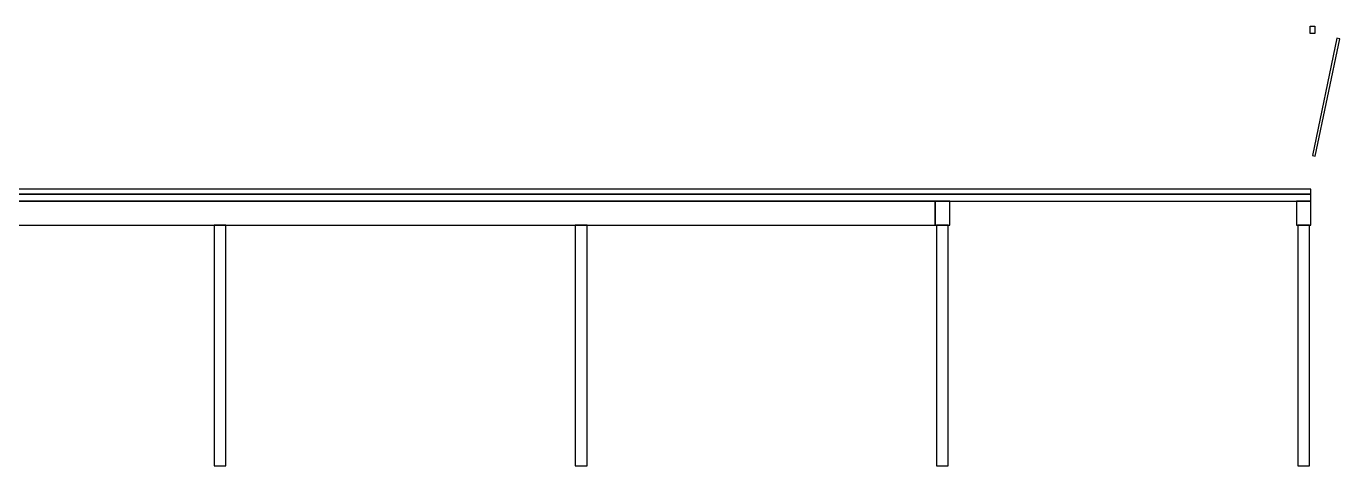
# Model space of a CAD drawing. Extents: x -195.6 to -173.8, y -15 to -11.3.
# Drawn here: x -184.71 to -173.81, y -15 to -11.34 of the extents above; entities that cross this region are included whole.
import ezdxf

# ---------------------------------------------------------------- set-up
doc = ezdxf.new("R2010")
doc.units = 0
doc.layers.add('SECTIONCUTEDGES', color=7, linetype='CONTINUOUS')

msp = doc.modelspace()

# ---------------------------------------------------------------- linework, layer by layer
at = {"layer": 'SECTIONCUTEDGES'}
for p, q in [((-174.052, -11.402), (-174.052, -11.34)), ((-174.052, -11.34), (-174.012, -11.34)), ((-174.012, -11.34), (-174.012, -11.402)), ((-174.012, -11.402), (-174.052, -11.402)), ((-173.83, -11.439), (-174.033, -12.416)), ((-174.009, -12.421), (-173.805, -11.444)), ((-173.805, -11.444), (-173.83, -11.439)), ((-174.033, -12.416), (-174.009, -12.421)), ((-174.045, -12.696), (-195.285, -12.696)), ((-174.045, -12.736), (-195.285, -12.736)), ((-195.285, -12.736), (-174.045, -12.736)), ((-174.045, -12.736), (-174.045, -12.696)), ((-174.045, -12.796), (-174.045, -12.736)), ((-195.285, -12.796), (-174.045, -12.796)), ((-177.166, -12.796), (-192.015, -12.796)), ((-177.166, -12.996), (-177.166, -12.796)), ((-177.165, -12.796), (-177.165, -12.996)), ((-177.045, -12.796), (-177.165, -12.796)), ((-177.045, -12.996), (-177.045, -12.796)), ((-174.165, -12.796), (-174.165, -12.996)), ((-174.045, -12.796), (-174.165, -12.796)), ((-174.045, -12.996), (-174.045, -12.796)), ((-192.015, -12.996), (-177.166, -12.996)), ((-183.057, -12.996), (-183.154, -12.996)), ((-183.154, -12.996), (-183.154, -14.996)), ((-183.057, -14.996), (-183.057, -12.996)), ((-180.057, -12.996), (-180.154, -12.996)), ((-180.154, -12.996), (-180.154, -14.996)), ((-180.057, -14.996), (-180.057, -12.996)), ((-177.165, -12.996), (-177.045, -12.996)), ((-177.057, -12.996), (-177.154, -12.996)), ((-177.154, -12.996), (-177.154, -14.996)), ((-177.057, -14.996), (-177.057, -12.996)), ((-174.165, -12.996), (-174.045, -12.996)), ((-174.057, -12.996), (-174.154, -12.996)), ((-174.154, -12.996), (-174.154, -14.996)), ((-174.057, -14.996), (-174.057, -12.996)), ((-183.154, -14.996), (-183.057, -14.996)), ((-180.154, -14.996), (-180.057, -14.996)), ((-177.154, -14.996), (-177.057, -14.996)), ((-174.154, -14.996), (-174.057, -14.996))]:
    msp.add_line(p, q, dxfattribs=at)

doc.saveas('drawing.dxf')
